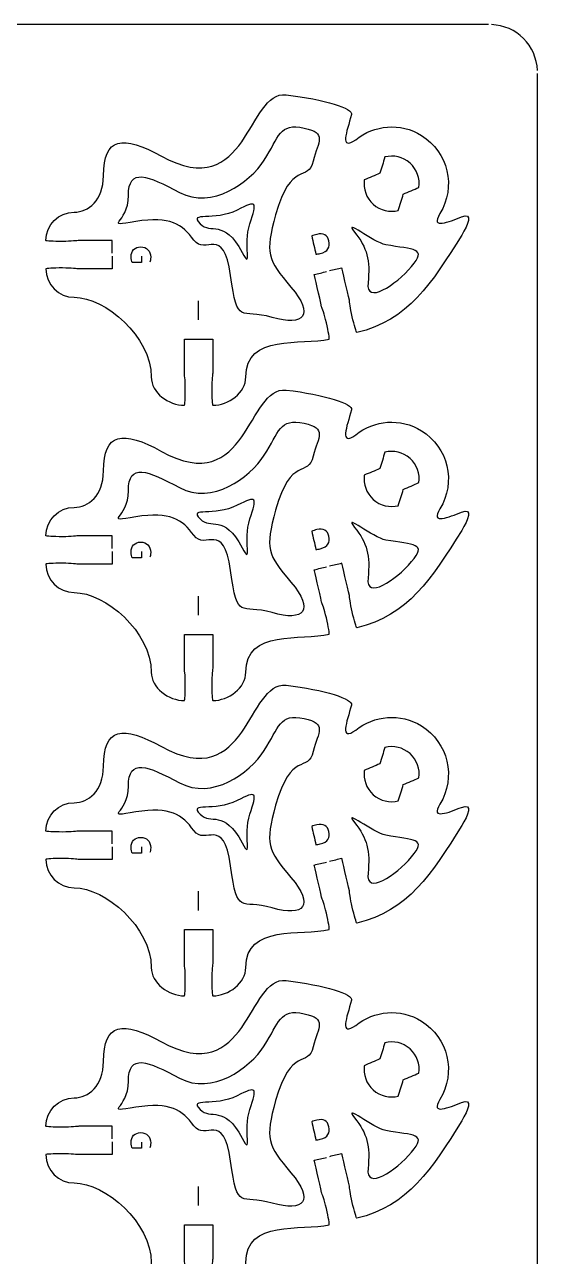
# Model space of a CAD drawing. Extents: x 0 to 300, y 0 to 300.
# Drawn here: x 245.8 to 300, y 169.9 to 300.1 of the extents above; entities that cross this region are included whole.
import ezdxf

# ---------------------------------------------------------------- set-up
doc = ezdxf.new("R2010")
doc.units = 0
doc.header["$MEASUREMENT"] = 0
doc.layers.add('DEFAULT', color=7, linetype='CONTINUOUS')

msp = doc.modelspace()

# ---------------------------------------------------------------- linework, layer by layer
at = {"layer": 'DEFAULT', "color": 1}
for points in [[(294.85, 300.1), (5.15, 300.1)], [(300, 5.25), (300, 294.95)]]:
    msp.add_lwpolyline(points, dxfattribs=at)
at = {"layer": 'DEFAULT', "color": 250}
for points in [[(264.19, 268.89), (264.19, 270.91)], [(264.19, 237.68), (264.19, 239.7)], [(264.19, 206.48), (264.19, 208.5)], [(264.19, 175.27), (264.19, 177.29)]]:
    msp.add_lwpolyline(points, dxfattribs=at)
at = {"layer": 'DEFAULT', "color": 1}
msp.add_open_spline([(300, 295.25), (299.92, 297.88), (297.78, 300.02), (295.15, 300.1)], degree=3, dxfattribs=at)
for points, knots in [([(255.05, 275.93), (255.05, 276.38), (255.05, 276.83), (255.05, 277.28), (253.89, 277.28), (252.72, 277.28), (251.55, 277.28), (251.38, 277.28), (250.77, 277.18), (249.8, 277.18), (248.84, 277.18), (248.05, 277.22), (248.05, 277.28), (248.05, 278.94), (249.39, 280.28), (251.05, 280.28), (252.52, 280.28), (254.15, 281.5), (254.14, 284.13), (254.14, 288.19), (256.17, 288.47), (260.27, 286.2), (269.4, 281.15), (269.36, 293.16), (273.44, 292.68), (277.52, 292.21), (280.57, 291.23), (280.37, 290.59), (279.81, 288.75), (279.1, 286.74), (280.8, 287.94), (282.73, 289.51), (285.53, 289.78), (287.76, 288.39), (290.57, 286.64), (291.44, 282.94), (289.7, 280.12), (288.62, 278.39), (290.69, 279.27), (291.98, 279.78), (293.27, 280.29), (292.67, 278.93), (292, 277.85), (288.84, 272.76), (286.32, 268.81), (280.92, 267.55), (280.87, 267.55), (280.65, 268.3), (280.43, 269.23), (280.21, 270.17), (280.16, 270.79), (280.13, 270.96), (279.93, 271.81), (279.33, 274.37), (279.33, 274.37), (278.89, 274.27), (278.45, 274.16), (278.02, 274.06)], [0, 0, 0, 0, 3.82, 3.82, 3.82, 13.74, 13.74, 13.74, 14.74, 14.74, 14.74, 15.74, 15.74, 15.74, 16.74, 16.74, 16.74, 17.74, 17.74, 17.74, 18.74, 18.74, 18.74, 19.74, 19.74, 19.74, 20.74, 20.74, 20.74, 21.74, 21.74, 21.74, 22.74, 22.74, 22.74, 23.74, 23.74, 23.74, 24.74, 24.74, 24.74, 25.74, 25.74, 25.74, 26.74, 26.74, 26.74, 27.74, 27.74, 27.74, 28.74, 28.74, 28.74, 29.74, 29.74, 29.74, 33.56038, 33.56038, 33.56038, 33.56038]), ([(230.11, 291.06), (234.35, 256.82), (241.1, 273.54), (238.87, 248.26), (235.06, 205.18), (245.68, 232.99), (242.36, 214.23), (240.72, 204.94), (249.06, 202.44), (229.5, 209.02), (218.42, 212.75), (229.65, 216.98), (229.21, 221.36), (228.89, 224.51), (223.41, 228.3), (223.41, 232.47), (223.41, 232.53), (224.2, 232.58), (225.16, 232.58), (226.13, 232.58), (226.74, 232.47), (226.91, 232.47), (228.08, 232.47), (229.25, 232.47), (230.41, 232.47), (230.41, 232.92), (230.41, 233.37), (230.41, 233.82)], [0, 0, 0, 0, 1, 1, 1, 2, 2, 2, 3, 3, 3, 4, 4, 4, 5, 5, 5, 6, 6, 6, 7, 7, 7, 16.92, 16.92, 16.92, 20.75, 20.75, 20.75, 20.75]), ([(282.65, 281.11), (281.9, 281.78), (281.59, 282.75), (281.71, 283.68), (282.26, 283.92), (282.81, 284.16), (283.36, 284.39), (283.54, 284.96), (283.71, 285.54), (283.88, 286.11), (284.79, 286.34), (285.79, 286.13), (286.54, 285.46), (287.29, 284.79), (287.61, 283.82), (287.48, 282.89), (286.93, 282.66), (286.38, 282.42), (285.83, 282.19), (285.65, 281.61), (285.48, 281.04), (285.3, 280.46), (284.4, 280.24), (283.4, 280.45), (282.65, 281.11)], [1, 1, 1, 1, 2, 2, 2, 7.111761, 7.111761, 7.111761, 12.197826, 12.197826, 12.197826, 13.197826, 13.197826, 13.197826, 14.197826, 14.197826, 14.197826, 19.296463, 19.296463, 19.296463, 24.411353, 24.411353, 24.411353, 25.411353, 25.411353, 25.411353, 25.411353]), ([(255.05, 275.63), (255.05, 275.18), (255.05, 274.73), (255.05, 274.28), (253.89, 274.28), (252.72, 274.28), (251.55, 274.28), (251.38, 274.28), (250.77, 274.38), (249.8, 274.38), (248.84, 274.38), (248.05, 274.33), (248.05, 274.28), (248.05, 272.62), (249.4, 271.28), (251.06, 271.28), (254.33, 271.28), (259.19, 267.11), (259.19, 262.86), (259.19, 261.2), (261.03, 259.86), (262.69, 259.86), (262.74, 259.86), (262.79, 260.64), (262.79, 261.61), (262.79, 262.58), (262.69, 263.18), (262.69, 263.36), (262.69, 264.52), (262.69, 265.69), (262.69, 266.86), (263.69, 266.86), (264.69, 266.86), (265.69, 266.86), (265.69, 265.69), (265.69, 264.52), (265.69, 263.36), (265.69, 263.18), (265.59, 262.58), (265.59, 261.61), (265.59, 260.64), (265.63, 259.86), (265.69, 259.86), (267.35, 259.86), (269.19, 261.2), (269.19, 262.86), (269.19, 267.45), (275.08, 266.18), (278, 266.87), (278.05, 266.88), (277.92, 267.65), (277.7, 268.59), (277.48, 269.54), (277.25, 270.11), (277.2, 270.28), (277, 271.13), (276.41, 273.69), (276.41, 273.69), (276.85, 273.79), (277.28, 273.89), (277.72, 274)], [0, 0, 0, 0, 3.83, 3.83, 3.83, 13.75, 13.75, 13.75, 14.75, 14.75, 14.75, 15.75, 15.75, 15.75, 16.75, 16.75, 16.75, 17.75, 17.75, 17.75, 18.75, 18.75, 18.75, 19.75, 19.75, 19.75, 20.75, 20.75, 20.75, 30.68, 30.68, 30.68, 39.18, 39.18, 39.18, 49.11, 49.11, 49.11, 50.11, 50.11, 50.11, 51.11, 51.11, 51.11, 52.11, 52.11, 52.11, 53.11, 53.11, 53.11, 54.11, 54.11, 54.11, 55.11, 55.11, 55.11, 56.11, 56.11, 56.11, 59.940117, 59.940117, 59.940117, 59.940117]), ([(255.05, 244.72), (255.05, 245.17), (255.05, 245.62), (255.05, 246.07), (253.89, 246.07), (252.72, 246.07), (251.55, 246.07), (251.38, 246.07), (250.77, 245.97), (249.8, 245.97), (248.84, 245.97), (248.05, 246.02), (248.05, 246.07), (248.05, 247.73), (249.39, 249.07), (251.05, 249.07), (252.52, 249.07), (254.15, 250.29), (254.14, 252.92), (254.14, 256.98), (256.17, 257.26), (260.27, 254.99), (269.4, 249.94), (269.36, 261.95), (273.44, 261.47), (277.52, 261), (280.57, 260.02), (280.37, 259.39), (279.81, 257.54), (279.1, 255.53), (280.8, 256.73), (282.73, 258.3), (285.53, 258.57), (287.76, 257.18), (290.57, 255.44), (291.44, 251.73), (289.7, 248.92), (288.62, 247.18), (290.69, 248.06), (291.98, 248.57), (293.27, 249.08), (292.67, 247.72), (292, 246.64), (288.84, 241.55), (286.32, 237.61), (280.92, 236.35), (280.87, 236.35), (280.65, 237.09), (280.43, 238.03), (280.21, 238.97), (280.16, 239.58), (280.13, 239.75), (279.93, 240.6), (279.33, 243.16), (279.33, 243.16), (278.89, 243.06), (278.45, 242.96), (278.02, 242.86)], [0, 0, 0, 0, 3.82, 3.82, 3.82, 13.74, 13.74, 13.74, 14.74, 14.74, 14.74, 15.74, 15.74, 15.74, 16.74, 16.74, 16.74, 17.74, 17.74, 17.74, 18.74, 18.74, 18.74, 19.74, 19.74, 19.74, 20.74, 20.74, 20.74, 21.74, 21.74, 21.74, 22.74, 22.74, 22.74, 23.74, 23.74, 23.74, 24.74, 24.74, 24.74, 25.74, 25.74, 25.74, 26.74, 26.74, 26.74, 27.74, 27.74, 27.74, 28.74, 28.74, 28.74, 29.74, 29.74, 29.74, 33.56038, 33.56038, 33.56038, 33.56038]), ([(282.65, 249.91), (281.9, 250.58), (281.59, 251.55), (281.71, 252.48), (282.26, 252.71), (282.81, 252.95), (283.36, 253.18), (283.54, 253.76), (283.71, 254.33), (283.88, 254.9), (284.79, 255.14), (285.79, 254.92), (286.54, 254.25), (287.29, 253.58), (287.61, 252.61), (287.48, 251.69), (286.93, 251.45), (286.38, 251.21), (285.83, 250.98), (285.65, 250.4), (285.48, 249.83), (285.3, 249.25), (284.4, 249.03), (283.4, 249.24), (282.65, 249.91)], [1, 1, 1, 1, 2, 2, 2, 7.111761, 7.111761, 7.111761, 12.197826, 12.197826, 12.197826, 13.197826, 13.197826, 13.197826, 14.197826, 14.197826, 14.197826, 19.296463, 19.296463, 19.296463, 24.411353, 24.411353, 24.411353, 25.411353, 25.411353, 25.411353, 25.411353]), ([(255.05, 244.42), (255.05, 243.97), (255.05, 243.52), (255.05, 243.07), (253.89, 243.07), (252.72, 243.07), (251.55, 243.07), (251.38, 243.07), (250.77, 243.17), (249.8, 243.17), (248.84, 243.17), (248.05, 243.13), (248.05, 243.07), (248.05, 241.41), (249.4, 240.07), (251.06, 240.07), (254.33, 240.07), (259.19, 235.91), (259.19, 231.65), (259.19, 229.99), (261.03, 228.65), (262.69, 228.65), (262.74, 228.65), (262.79, 229.43), (262.79, 230.4), (262.79, 231.37), (262.69, 231.98), (262.69, 232.15), (262.69, 233.32), (262.69, 234.48), (262.69, 235.65), (263.69, 235.65), (264.69, 235.65), (265.69, 235.65), (265.69, 234.48), (265.69, 233.32), (265.69, 232.15), (265.69, 231.98), (265.59, 231.37), (265.59, 230.4), (265.59, 229.43), (265.63, 228.65), (265.69, 228.65), (267.35, 228.65), (269.19, 229.99), (269.19, 231.65), (269.19, 236.25), (275.08, 234.97), (278, 235.66), (278.05, 235.68), (277.92, 236.45), (277.7, 237.39), (277.48, 238.33), (277.25, 238.9), (277.2, 239.07), (277, 239.92), (276.41, 242.48), (276.41, 242.48), (276.85, 242.58), (277.28, 242.69), (277.72, 242.79)], [0, 0, 0, 0, 3.83, 3.83, 3.83, 13.75, 13.75, 13.75, 14.75, 14.75, 14.75, 15.75, 15.75, 15.75, 16.75, 16.75, 16.75, 17.75, 17.75, 17.75, 18.75, 18.75, 18.75, 19.75, 19.75, 19.75, 20.75, 20.75, 20.75, 30.68, 30.68, 30.68, 39.18, 39.18, 39.18, 49.11, 49.11, 49.11, 50.11, 50.11, 50.11, 51.11, 51.11, 51.11, 52.11, 52.11, 52.11, 53.11, 53.11, 53.11, 54.11, 54.11, 54.11, 55.11, 55.11, 55.11, 56.11, 56.11, 56.11, 59.940117, 59.940117, 59.940117, 59.940117]), ([(255.05, 213.51), (255.05, 213.96), (255.05, 214.41), (255.05, 214.86), (253.89, 214.86), (252.72, 214.86), (251.55, 214.86), (251.38, 214.86), (250.77, 214.76), (249.8, 214.76), (248.84, 214.76), (248.05, 214.81), (248.05, 214.86), (248.05, 216.52), (249.39, 217.86), (251.05, 217.86), (252.52, 217.86), (254.15, 219.08), (254.14, 221.71), (254.14, 225.78), (256.17, 226.06), (260.27, 223.79), (269.4, 218.74), (269.36, 230.74), (273.44, 230.27), (277.52, 229.79), (280.57, 228.81), (280.37, 228.18), (279.81, 226.33), (279.1, 224.33), (280.8, 225.52), (282.73, 227.1), (285.53, 227.36), (287.76, 225.97), (290.57, 224.23), (291.44, 220.52), (289.7, 217.71), (288.62, 215.98), (290.69, 216.86), (291.98, 217.36), (293.27, 217.87), (292.67, 216.52), (292, 215.43), (288.84, 210.34), (286.32, 206.4), (280.92, 205.14), (280.87, 205.14), (280.65, 205.89), (280.43, 206.82), (280.21, 207.76), (280.16, 208.37), (280.13, 208.54), (279.93, 209.4), (279.33, 211.95), (279.33, 211.95), (278.89, 211.85), (278.45, 211.75), (278.02, 211.65)], [0, 0, 0, 0, 3.82, 3.82, 3.82, 13.74, 13.74, 13.74, 14.74, 14.74, 14.74, 15.74, 15.74, 15.74, 16.74, 16.74, 16.74, 17.74, 17.74, 17.74, 18.74, 18.74, 18.74, 19.74, 19.74, 19.74, 20.74, 20.74, 20.74, 21.74, 21.74, 21.74, 22.74, 22.74, 22.74, 23.74, 23.74, 23.74, 24.74, 24.74, 24.74, 25.74, 25.74, 25.74, 26.74, 26.74, 26.74, 27.74, 27.74, 27.74, 28.74, 28.74, 28.74, 29.74, 29.74, 29.74, 33.56038, 33.56038, 33.56038, 33.56038]), ([(282.65, 218.7), (281.9, 219.37), (281.59, 220.34), (281.71, 221.27), (282.26, 221.5), (282.81, 221.74), (283.36, 221.98), (283.54, 222.55), (283.71, 223.12), (283.88, 223.7), (284.79, 223.93), (285.79, 223.71), (286.54, 223.05), (287.29, 222.38), (287.61, 221.41), (287.48, 220.48), (286.93, 220.24), (286.38, 220.01), (285.83, 219.77), (285.65, 219.2), (285.48, 218.62), (285.3, 218.05), (284.4, 217.83), (283.4, 218.03), (282.65, 218.7)], [1, 1, 1, 1, 2, 2, 2, 7.111761, 7.111761, 7.111761, 12.197826, 12.197826, 12.197826, 13.197826, 13.197826, 13.197826, 14.197826, 14.197826, 14.197826, 19.296463, 19.296463, 19.296463, 24.411353, 24.411353, 24.411353, 25.411353, 25.411353, 25.411353, 25.411353]), ([(255.05, 213.21), (255.05, 212.76), (255.05, 212.31), (255.05, 211.86), (253.89, 211.86), (252.72, 211.86), (251.55, 211.86), (251.38, 211.86), (250.77, 211.96), (249.8, 211.96), (248.84, 211.96), (248.05, 211.92), (248.05, 211.86), (248.05, 210.21), (249.4, 208.86), (251.06, 208.86), (254.33, 208.86), (259.19, 204.7), (259.19, 200.44), (259.19, 198.79), (261.03, 197.44), (262.69, 197.44), (262.74, 197.44), (262.79, 198.22), (262.79, 199.19), (262.79, 200.16), (262.69, 200.77), (262.69, 200.94), (262.69, 202.11), (262.69, 203.28), (262.69, 204.44), (263.69, 204.44), (264.69, 204.44), (265.69, 204.44), (265.69, 203.28), (265.69, 202.11), (265.69, 200.94), (265.69, 200.77), (265.59, 200.16), (265.59, 199.19), (265.59, 198.22), (265.63, 197.44), (265.69, 197.44), (267.35, 197.44), (269.19, 198.79), (269.19, 200.44), (269.19, 205.04), (275.08, 203.77), (278, 204.45), (278.05, 204.47), (277.92, 205.24), (277.7, 206.18), (277.48, 207.13), (277.25, 207.69), (277.2, 207.86), (277, 208.71), (276.41, 211.27), (276.41, 211.27), (276.85, 211.38), (277.28, 211.48), (277.72, 211.58)], [0, 0, 0, 0, 3.83, 3.83, 3.83, 13.75, 13.75, 13.75, 14.75, 14.75, 14.75, 15.75, 15.75, 15.75, 16.75, 16.75, 16.75, 17.75, 17.75, 17.75, 18.75, 18.75, 18.75, 19.75, 19.75, 19.75, 20.75, 20.75, 20.75, 30.68, 30.68, 30.68, 39.18, 39.18, 39.18, 49.11, 49.11, 49.11, 50.11, 50.11, 50.11, 51.11, 51.11, 51.11, 52.11, 52.11, 52.11, 53.11, 53.11, 53.11, 54.11, 54.11, 54.11, 55.11, 55.11, 55.11, 56.11, 56.11, 56.11, 59.940117, 59.940117, 59.940117, 59.940117]), ([(255.05, 182.31), (255.05, 182.76), (255.05, 183.21), (255.05, 183.65), (253.89, 183.65), (252.72, 183.65), (251.55, 183.65), (251.38, 183.65), (250.77, 183.56), (249.8, 183.56), (248.84, 183.56), (248.05, 183.6), (248.05, 183.65), (248.05, 185.32), (249.39, 186.66), (251.05, 186.66), (252.52, 186.66), (254.15, 187.88), (254.14, 190.51), (254.14, 194.57), (256.17, 194.85), (260.27, 192.58), (269.4, 187.53), (269.36, 199.54), (273.44, 199.06), (277.52, 198.58), (280.57, 197.61), (280.37, 196.97), (279.81, 195.13), (279.1, 193.12), (280.8, 194.32), (282.73, 195.89), (285.53, 196.15), (287.76, 194.77), (290.57, 193.02), (291.44, 189.32), (289.7, 186.5), (288.62, 184.77), (290.69, 185.65), (291.98, 186.16), (293.27, 186.67), (292.67, 185.31), (292, 184.23), (288.84, 179.14), (286.32, 175.19), (280.92, 173.93), (280.87, 173.93), (280.65, 174.68), (280.43, 175.61), (280.21, 176.55), (280.16, 177.17), (280.13, 177.34), (279.93, 178.19), (279.33, 180.75), (279.33, 180.75), (278.89, 180.65), (278.45, 180.54), (278.02, 180.44)], [0, 0, 0, 0, 3.82, 3.82, 3.82, 13.74, 13.74, 13.74, 14.74, 14.74, 14.74, 15.74, 15.74, 15.74, 16.74, 16.74, 16.74, 17.74, 17.74, 17.74, 18.74, 18.74, 18.74, 19.74, 19.74, 19.74, 20.74, 20.74, 20.74, 21.74, 21.74, 21.74, 22.74, 22.74, 22.74, 23.74, 23.74, 23.74, 24.74, 24.74, 24.74, 25.74, 25.74, 25.74, 26.74, 26.74, 26.74, 27.74, 27.74, 27.74, 28.74, 28.74, 28.74, 29.74, 29.74, 29.74, 33.56038, 33.56038, 33.56038, 33.56038]), ([(282.65, 187.49), (281.9, 188.16), (281.59, 189.13), (281.71, 190.06), (282.26, 190.3), (282.81, 190.53), (283.36, 190.77), (283.54, 191.34), (283.71, 191.92), (283.88, 192.49), (284.79, 192.72), (285.79, 192.51), (286.54, 191.84), (287.29, 191.17), (287.61, 190.2), (287.48, 189.27), (286.93, 189.04), (286.38, 188.8), (285.83, 188.57), (285.65, 187.99), (285.48, 187.42), (285.3, 186.84), (284.4, 186.62), (283.4, 186.83), (282.65, 187.49)], [1, 1, 1, 1, 2, 2, 2, 7.111761, 7.111761, 7.111761, 12.197826, 12.197826, 12.197826, 13.197826, 13.197826, 13.197826, 14.197826, 14.197826, 14.197826, 19.296463, 19.296463, 19.296463, 24.411353, 24.411353, 24.411353, 25.411353, 25.411353, 25.411353, 25.411353]), ([(255.05, 182.01), (255.05, 181.56), (255.05, 181.11), (255.05, 180.66), (253.89, 180.66), (252.72, 180.66), (251.55, 180.66), (251.38, 180.66), (250.77, 180.75), (249.8, 180.75), (248.84, 180.75), (248.05, 180.71), (248.05, 180.66), (248.05, 179), (249.4, 177.66), (251.06, 177.66), (254.33, 177.66), (259.19, 173.49), (259.19, 169.24), (259.19, 167.58), (261.03, 166.23), (262.69, 166.23), (262.74, 166.23), (262.79, 167.02), (262.79, 167.98), (262.79, 168.95), (262.69, 169.56), (262.69, 169.73), (262.69, 170.9), (262.69, 172.07), (262.69, 173.24), (263.69, 173.24), (264.69, 173.24), (265.69, 173.24), (265.69, 172.07), (265.69, 170.9), (265.69, 169.73), (265.69, 169.56), (265.59, 168.95), (265.59, 167.98), (265.59, 167.02), (265.63, 166.23), (265.69, 166.23), (267.35, 166.23), (269.19, 167.58), (269.19, 169.24), (269.19, 173.83), (275.08, 172.56), (278, 173.25), (278.05, 173.26), (277.92, 174.03), (277.7, 174.97), (277.48, 175.92), (277.25, 176.49), (277.2, 176.66), (277, 177.51), (276.41, 180.07), (276.41, 180.07), (276.85, 180.17), (277.28, 180.27), (277.72, 180.37)], [0, 0, 0, 0, 3.83, 3.83, 3.83, 13.75, 13.75, 13.75, 14.75, 14.75, 14.75, 15.75, 15.75, 15.75, 16.75, 16.75, 16.75, 17.75, 17.75, 17.75, 18.75, 18.75, 18.75, 19.75, 19.75, 19.75, 20.75, 20.75, 20.75, 30.68, 30.68, 30.68, 39.18, 39.18, 39.18, 49.11, 49.11, 49.11, 50.11, 50.11, 50.11, 51.11, 51.11, 51.11, 52.11, 52.11, 52.11, 53.11, 53.11, 53.11, 54.11, 54.11, 54.11, 55.11, 55.11, 55.11, 56.11, 56.11, 56.11, 59.940117, 59.940117, 59.940117, 59.940117])]:
    msp.add_open_spline(points, degree=3, knots=knots, dxfattribs=at)
at = {"layer": 'DEFAULT', "color": 5}
for points in [[(275.37, 289.17), (272.7, 289.76), (272.72, 288.22), (271.14, 285.79), (269.56, 283.36), (265.61, 280.54), (262.19, 282.36), (258.77, 284.19), (256.78, 285.01), (256.78, 282.03), (256.78, 279.04), (253.94, 278.71), (257.56, 279.29), (261.18, 279.87), (262.47, 279.01), (263.69, 277.32), (264.92, 275.64), (266.83, 279.02), (267.57, 273.59), (268.32, 268.17), (268.57, 270.14), (271.97, 269.15), (275.37, 268.17), (276.45, 269.42), (273.96, 272.36), (271.47, 275.31), (271.21, 275.92), (272.34, 280), (273.96, 285.81), (275.78, 283.38), (276.32, 285.68), (276.83, 287.8), (277.82, 288.63), (275.37, 289.17)], [(275.37, 257.96), (272.7, 258.55), (272.72, 257.02), (271.14, 254.58), (269.56, 252.15), (265.61, 249.33), (262.19, 251.16), (258.77, 252.98), (256.78, 253.81), (256.78, 250.82), (256.78, 247.83), (253.94, 247.5), (257.56, 248.08), (261.18, 248.66), (262.47, 247.8), (263.69, 246.12), (264.92, 244.43), (266.83, 247.81), (267.57, 242.39), (268.32, 236.96), (268.57, 238.93), (271.97, 237.95), (275.37, 236.96), (276.45, 238.22), (273.96, 241.16), (271.47, 244.1), (271.21, 244.71), (272.34, 248.79), (273.96, 254.6), (275.78, 252.17), (276.32, 254.48), (276.83, 256.59), (277.82, 257.42), (275.37, 257.96)], [(275.37, 226.75), (272.7, 227.34), (272.72, 225.81), (271.14, 223.38), (269.56, 220.94), (265.61, 218.12), (262.19, 219.95), (258.77, 221.77), (256.78, 222.6), (256.78, 219.61), (256.78, 216.63), (253.94, 216.3), (257.56, 216.88), (261.18, 217.46), (262.47, 216.59), (263.69, 214.91), (264.92, 213.22), (266.83, 216.6), (267.57, 211.18), (268.32, 205.75), (268.57, 207.72), (271.97, 206.74), (275.37, 205.75), (276.45, 207.01), (273.96, 209.95), (271.47, 212.89), (271.21, 213.5), (272.34, 217.58), (273.96, 223.39), (275.78, 220.97), (276.32, 223.27), (276.83, 225.38), (277.82, 226.21), (275.37, 226.75)], [(275.37, 195.55), (272.7, 196.14), (272.72, 194.6), (271.14, 192.17), (269.56, 189.74), (265.61, 186.91), (262.19, 188.74), (258.77, 190.57), (256.78, 191.39), (256.78, 188.41), (256.78, 185.42), (253.94, 185.09), (257.56, 185.67), (261.18, 186.25), (262.47, 185.38), (263.69, 183.7), (264.92, 182.02), (266.83, 185.4), (267.57, 179.97), (268.32, 174.55), (268.57, 176.52), (271.97, 175.53), (275.37, 174.55), (276.45, 175.8), (273.96, 178.74), (271.47, 181.69), (271.21, 182.3), (272.34, 186.37), (273.96, 192.19), (275.78, 189.76), (276.32, 192.06), (276.83, 194.18), (277.82, 195.01), (275.37, 195.55)]]:
    msp.add_open_spline(points, degree=3, knots=[1, 1, 1, 1, 2, 2, 2, 3, 3, 3, 4, 4, 4, 5, 5, 5, 6, 6, 6, 7, 7, 7, 8, 8, 8, 9, 9, 9, 10, 10, 10, 11, 11, 11, 12, 12, 12, 12], dxfattribs=at)
at = {"layer": 'DEFAULT', "color": 3}
for points in [[(264.36, 279.06), (263.08, 280.38), (265.85, 279.26), (268.28, 280.5), (270.38, 281.58), (270.38, 281.36), (269.62, 279.06), (268.87, 276.8), (269.91, 273.98), (268.81, 276.02), (266.83, 279.67), (265.49, 277.88), (264.36, 279.06)], [(283.97, 276.83), (286.97, 276.3), (288.39, 276.52), (286.71, 274.54), (285.02, 272.57), (281.85, 270.45), (282.1, 272.82), (282.35, 275.18), (282.01, 276.54), (280.68, 278.16), (279.36, 279.79), (282.68, 277.06), (283.97, 276.83)], [(264.36, 247.85), (263.08, 249.17), (265.85, 248.05), (268.28, 249.3), (270.38, 250.37), (270.38, 250.15), (269.62, 247.85), (268.87, 245.59), (269.91, 242.77), (268.81, 244.81), (266.83, 248.47), (265.49, 246.68), (264.36, 247.85)], [(283.97, 245.62), (286.97, 245.1), (288.39, 245.31), (286.71, 243.34), (285.02, 241.36), (281.85, 239.24), (282.1, 241.61), (282.35, 243.98), (282.01, 245.33), (280.68, 246.96), (279.36, 248.58), (282.68, 245.85), (283.97, 245.62)], [(264.36, 216.64), (263.08, 217.96), (265.85, 216.85), (268.28, 218.09), (270.38, 219.17), (270.38, 218.95), (269.62, 216.64), (268.87, 214.39), (269.91, 211.56), (268.81, 213.61), (266.83, 217.26), (265.49, 215.47), (264.36, 216.64)], [(283.97, 214.42), (286.97, 213.89), (288.39, 214.1), (286.71, 212.13), (285.02, 210.15), (281.85, 208.04), (282.1, 210.4), (282.35, 212.77), (282.01, 214.12), (280.68, 215.75), (279.36, 217.37), (282.68, 214.64), (283.97, 214.42)], [(264.36, 185.44), (263.08, 186.75), (265.85, 185.64), (268.28, 186.88), (270.38, 187.96), (270.38, 187.74), (269.62, 185.44), (268.87, 183.18), (269.91, 180.35), (268.81, 182.4), (266.83, 186.05), (265.49, 184.26), (264.36, 185.44)], [(283.97, 183.21), (286.97, 182.68), (288.39, 182.9), (286.71, 180.92), (285.02, 178.95), (281.85, 176.83), (282.1, 179.19), (282.35, 181.56), (282.01, 182.92), (280.68, 184.54), (279.36, 186.17), (282.68, 183.44), (283.97, 183.21)]]:
    msp.add_open_spline(points, degree=3, knots=[0, 0, 0, 0, 1, 1, 1, 2, 2, 2, 3, 3, 3, 4, 4, 4, 4], dxfattribs=at)
at = {"layer": 'DEFAULT', "color": 250}
for points, knots in [([(276.15, 277.76), (276.3, 277.82), (276.48, 277.88), (276.68, 277.93), (277.04, 278.01), (277.32, 277.99), (277.53, 277.87), (277.74, 277.75), (277.9, 277.55), (277.97, 277.23), (278.05, 276.91), (278.01, 276.62), (277.87, 276.4), (277.73, 276.17), (277.45, 276), (277.06, 275.91), (276.88, 275.87), (276.73, 275.84), (276.6, 275.83), (276.45, 276.47), (276.3, 277.12), (276.15, 277.76)], [0, 0, 0, 0, 1, 1, 1, 2, 2, 2, 3, 3, 3, 4, 4, 4, 5, 5, 5, 6, 6, 6, 11.635067, 11.635067, 11.635067, 11.635067]), ([(258.15, 275.61), (258.15, 275.39), (258.15, 275.17), (258.15, 274.95), (257.82, 274.95), (257.5, 274.95), (257.17, 274.95), (257.13, 275.06), (257.06, 275.29), (257.06, 275.57), (257.06, 275.87), (257.14, 276.13), (257.33, 276.32), (257.5, 276.5), (257.77, 276.61), (258.08, 276.61), (258.69, 276.6), (259.13, 276.19), (259.13, 275.51), (259.13, 275.28), (259.08, 275.09), (259.03, 275.01)], [0, 0, 0, 0, 1.887, 1.887, 1.887, 4.641, 4.641, 4.641, 5.641, 5.641, 5.641, 6.641, 6.641, 6.641, 7.641, 7.641, 7.641, 8.641, 8.641, 8.641, 9.641, 9.641, 9.641, 9.641]), ([(276.15, 246.56), (276.3, 246.61), (276.48, 246.68), (276.68, 246.72), (277.04, 246.81), (277.32, 246.78), (277.53, 246.66), (277.74, 246.54), (277.9, 246.34), (277.97, 246.02), (278.05, 245.7), (278.01, 245.41), (277.87, 245.19), (277.73, 244.96), (277.45, 244.79), (277.06, 244.7), (276.88, 244.66), (276.73, 244.63), (276.6, 244.62), (276.45, 245.26), (276.3, 245.91), (276.15, 246.56)], [0, 0, 0, 0, 1, 1, 1, 2, 2, 2, 3, 3, 3, 4, 4, 4, 5, 5, 5, 6, 6, 6, 11.635067, 11.635067, 11.635067, 11.635067]), ([(258.15, 244.41), (258.15, 244.18), (258.15, 243.96), (258.15, 243.74), (257.82, 243.74), (257.5, 243.74), (257.17, 243.74), (257.13, 243.86), (257.06, 244.09), (257.06, 244.36), (257.06, 244.67), (257.14, 244.92), (257.33, 245.12), (257.5, 245.29), (257.77, 245.4), (258.08, 245.4), (258.69, 245.4), (259.13, 244.98), (259.13, 244.3), (259.13, 244.07), (259.08, 243.89), (259.03, 243.8)], [0, 0, 0, 0, 1.887, 1.887, 1.887, 4.641, 4.641, 4.641, 5.641, 5.641, 5.641, 6.641, 6.641, 6.641, 7.641, 7.641, 7.641, 8.641, 8.641, 8.641, 9.641, 9.641, 9.641, 9.641]), ([(276.15, 215.35), (276.3, 215.41), (276.48, 215.47), (276.68, 215.51), (277.04, 215.6), (277.32, 215.58), (277.53, 215.46), (277.74, 215.34), (277.9, 215.13), (277.97, 214.81), (278.05, 214.49), (278.01, 214.21), (277.87, 213.98), (277.73, 213.76), (277.45, 213.59), (277.06, 213.5), (276.88, 213.45), (276.73, 213.43), (276.6, 213.41), (276.45, 214.06), (276.3, 214.7), (276.15, 215.35)], [0, 0, 0, 0, 1, 1, 1, 2, 2, 2, 3, 3, 3, 4, 4, 4, 5, 5, 5, 6, 6, 6, 11.635067, 11.635067, 11.635067, 11.635067]), ([(258.15, 213.2), (258.15, 212.98), (258.15, 212.75), (258.15, 212.53), (257.82, 212.53), (257.5, 212.53), (257.17, 212.53), (257.13, 212.65), (257.06, 212.88), (257.06, 213.15), (257.06, 213.46), (257.14, 213.71), (257.33, 213.91), (257.5, 214.08), (257.77, 214.19), (258.08, 214.19), (258.69, 214.19), (259.13, 213.77), (259.13, 213.1), (259.13, 212.86), (259.08, 212.68), (259.03, 212.59)], [0, 0, 0, 0, 1.887, 1.887, 1.887, 4.641, 4.641, 4.641, 5.641, 5.641, 5.641, 6.641, 6.641, 6.641, 7.641, 7.641, 7.641, 8.641, 8.641, 8.641, 9.641, 9.641, 9.641, 9.641]), ([(276.15, 184.14), (276.3, 184.2), (276.48, 184.26), (276.68, 184.31), (277.04, 184.39), (277.32, 184.37), (277.53, 184.25), (277.74, 184.13), (277.9, 183.92), (277.97, 183.61), (278.05, 183.28), (278.01, 183), (277.87, 182.78), (277.73, 182.55), (277.45, 182.38), (277.06, 182.29), (276.88, 182.25), (276.73, 182.22), (276.6, 182.2), (276.45, 182.85), (276.3, 183.5), (276.15, 184.14)], [0, 0, 0, 0, 1, 1, 1, 2, 2, 2, 3, 3, 3, 4, 4, 4, 5, 5, 5, 6, 6, 6, 11.635067, 11.635067, 11.635067, 11.635067]), ([(258.15, 181.99), (258.15, 181.77), (258.15, 181.55), (258.15, 181.33), (257.82, 181.33), (257.5, 181.33), (257.17, 181.33), (257.13, 181.44), (257.06, 181.67), (257.06, 181.95), (257.06, 182.25), (257.14, 182.5), (257.33, 182.7), (257.5, 182.88), (257.77, 182.98), (258.08, 182.98), (258.69, 182.98), (259.13, 182.57), (259.13, 181.89), (259.13, 181.66), (259.08, 181.47), (259.03, 181.39)], [0, 0, 0, 0, 1.887, 1.887, 1.887, 4.641, 4.641, 4.641, 5.641, 5.641, 5.641, 6.641, 6.641, 6.641, 7.641, 7.641, 7.641, 8.641, 8.641, 8.641, 9.641, 9.641, 9.641, 9.641])]:
    msp.add_open_spline(points, degree=3, knots=knots, dxfattribs=at)

doc.saveas('drawing.dxf')
